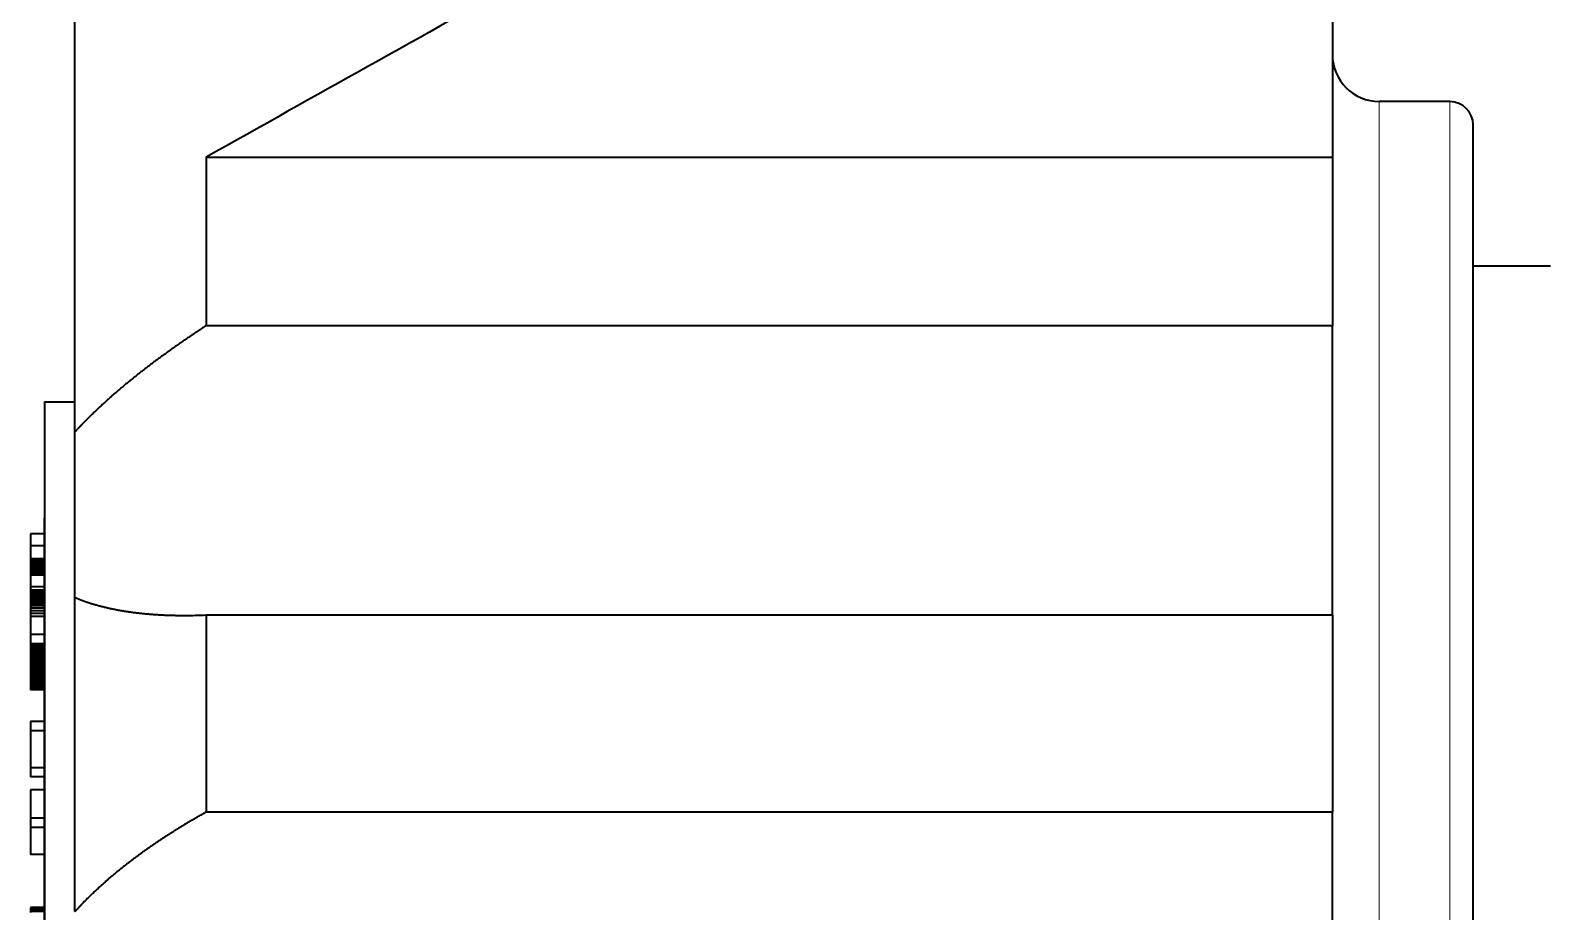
# Model space of a CAD drawing. Extents: x 23 to 417, y 3 to 294.
# Drawn here: x 45.24 to 61.44, y 219.38 to 228.77 of the extents above; entities that cross this region are included whole.
import ezdxf

# ---------------------------------------------------------------- set-up
doc = ezdxf.new("R2010")
doc.units = 0
doc.layers.get('0').update_dxf_attribs({"lineweight": 13})

# ---------------------------------------------------------------- blocks, each defined once
blk = doc.blocks.new('BLOCK4521')
at = {"color": 1, "lineweight": 35, "ltscale": 0.24784}
blk.add_line((-598.852, 24.462), (-598.852, 34.375), dxfattribs=at)
at = {"color": 1, "lineweight": 35, "ltscale": 0.096941}
blk.add_line((-572.052, 34.191), (-572.052, 30.313), dxfattribs=at)
at = {"color": 7, "lineweight": 35, "ltscale": 0.0375}
blk.add_line((-569.552, 31.5), (-571.052, 31.5), dxfattribs=at)
at = {"color": 1, "lineweight": 13}
blk.add_line((-571.052, -31.5), (-571.052, 31.5), dxfattribs=at)
at = {"color": 7, "lineweight": 13}
blk.add_line((-569.552, -31.5), (-569.552, 31.5), dxfattribs=at)
at = {"color": 7, "lineweight": 35}
blk.add_line((-569.052, -31), (-569.052, 31), dxfattribs=at)
at = {"color": 1, "lineweight": 35}
for p, q in [((-596.058, 30.313), (-572.052, 30.313)), ((-572.052, 26.724), (-596.058, 26.724)), ((-599.502, 25.1), (-599.502, 0)), ((-599.502, 0), (-599.502, 22.625)), ((-572.052, 20.56), (-596.058, 20.56)), ((-572.052, 16.36), (-596.058, 16.36))]:
    blk.add_line(p, q, dxfattribs=at)
at = {"color": 1, "lineweight": 35, "ltscale": 0.089739}
for p, q in [((-596.058, 30.313), (-596.058, 26.724)), ((-572.052, 30.313), (-572.052, 26.724))]:
    blk.add_line(p, q, dxfattribs=at)
at = {"color": 7, "lineweight": 35, "ltscale": 0.04125}
blk.add_line((-569.052, 28), (-567.402, 28), dxfattribs=at)
at = {"color": 1, "lineweight": 35, "ltscale": 0.154078}
blk.add_line((-572.052, 20.561), (-572.052, 26.724), dxfattribs=at)
at = {"color": 1, "lineweight": 35, "ltscale": 0.01625}
blk.add_line((-599.502, 25.1), (-598.852, 25.1), dxfattribs=at)
at = {"color": 1, "lineweight": 35, "ltscale": 0.088194}
blk.add_line((-598.852, 20.934), (-598.852, 24.462), dxfattribs=at)
at = {"color": 1, "lineweight": 35, "ltscale": 0.0075}
for p, q in [((-599.502, 22.286), (-599.802, 22.286)), ((-599.502, 22.036), (-599.802, 22.036)), ((-599.502, 21.758), (-599.802, 21.758)), ((-599.502, 21.744), (-599.802, 21.744)), ((-599.502, 21.731), (-599.802, 21.731)), ((-599.502, 21.718), (-599.802, 21.718)), ((-599.502, 21.706), (-599.802, 21.706)), ((-599.502, 21.694), (-599.802, 21.694)), ((-599.502, 21.683), (-599.802, 21.683)), ((-599.502, 21.672), (-599.802, 21.672)), ((-599.502, 21.662), (-599.802, 21.662)), ((-599.502, 21.651), (-599.802, 21.651)), ((-599.502, 21.641), (-599.802, 21.641)), ((-599.502, 21.631), (-599.802, 21.631)), ((-599.502, 21.621), (-599.802, 21.621)), ((-599.502, 21.612), (-599.802, 21.612)), ((-599.502, 21.603), (-599.802, 21.603)), ((-599.502, 21.594), (-599.802, 21.594)), ((-599.502, 21.585), (-599.802, 21.585)), ((-599.502, 21.576), (-599.802, 21.576)), ((-599.502, 21.567), (-599.802, 21.567)), ((-599.502, 21.558), (-599.802, 21.558)), ((-599.502, 21.549), (-599.802, 21.549)), ((-599.502, 21.54), (-599.802, 21.54)), ((-599.502, 21.531), (-599.802, 21.531)), ((-599.502, 21.521), (-599.802, 21.521)), ((-599.502, 21.512), (-599.802, 21.512)), ((-599.502, 21.503), (-599.802, 21.503)), ((-599.502, 21.496), (-599.802, 21.496)), ((-599.502, 21.488), (-599.802, 21.488)), ((-599.502, 21.479), (-599.802, 21.479)), ((-599.502, 21.469), (-599.802, 21.469)), ((-599.502, 21.459), (-599.802, 21.459)), ((-599.502, 21.447), (-599.802, 21.447)), ((-599.502, 21.435), (-599.802, 21.435)), ((-599.502, 21.421), (-599.802, 21.421)), ((-599.502, 21.407), (-599.802, 21.407)), ((-599.502, 21.162), (-599.802, 21.162)), ((-599.502, 21.091), (-599.802, 21.091)), ((-599.502, 21.09), (-599.802, 21.09)), ((-599.502, 21.086), (-599.802, 21.086)), ((-599.502, 21.08), (-599.802, 21.08)), ((-599.502, 21.072), (-599.802, 21.072)), ((-599.502, 21.061), (-599.802, 21.061)), ((-599.502, 21.048), (-599.802, 21.048)), ((-599.502, 21.032), (-599.802, 21.032)), ((-599.502, 21.013), (-599.802, 21.013)), ((-599.502, 20.993), (-599.802, 20.993)), ((-599.502, 20.97), (-599.802, 20.97)), ((-599.502, 20.943), (-599.802, 20.943)), ((-599.502, 20.913), (-599.802, 20.913)), ((-599.502, 20.879), (-599.802, 20.879)), ((-599.502, 20.841), (-599.802, 20.841)), ((-599.502, 20.799), (-599.802, 20.799)), ((-599.502, 20.753), (-599.802, 20.753)), ((-599.502, 20.703), (-599.802, 20.703)), ((-599.502, 20.649), (-599.802, 20.649)), ((-599.502, 20.591), (-599.802, 20.591)), ((-599.502, 20.53), (-599.802, 20.53)), ((-599.502, 20.145), (-599.802, 20.145)), ((-599.502, 19.946), (-599.802, 19.946)), ((-599.502, 19.923), (-599.802, 19.923)), ((-599.502, 19.898), (-599.802, 19.898)), ((-599.502, 19.872), (-599.802, 19.872)), ((-599.502, 19.845), (-599.802, 19.845)), ((-599.502, 19.818), (-599.802, 19.818)), ((-599.502, 19.79), (-599.802, 19.79)), ((-599.502, 19.762), (-599.802, 19.762)), ((-599.502, 19.732), (-599.802, 19.732)), ((-599.502, 19.702), (-599.802, 19.702)), ((-599.502, 19.672), (-599.802, 19.672)), ((-599.502, 19.641), (-599.802, 19.641)), ((-599.502, 19.609), (-599.802, 19.609)), ((-599.502, 19.569), (-599.802, 19.569)), ((-599.502, 19.53), (-599.802, 19.53)), ((-599.502, 19.493), (-599.802, 19.493)), ((-599.502, 19.457), (-599.802, 19.457)), ((-599.502, 19.422), (-599.802, 19.422)), ((-599.502, 19.388), (-599.802, 19.388)), ((-599.502, 19.356), (-599.802, 19.356)), ((-599.502, 19.325), (-599.802, 19.325)), ((-599.502, 19.296), (-599.802, 19.296)), ((-599.502, 19.268), (-599.802, 19.268)), ((-599.502, 19.241), (-599.802, 19.241)), ((-599.502, 19.215), (-599.802, 19.215)), ((-599.502, 19.191), (-599.802, 19.191)), ((-599.502, 19.167), (-599.802, 19.167)), ((-599.502, 19.145), (-599.802, 19.145)), ((-599.502, 19.124), (-599.802, 19.124)), ((-599.502, 19.104), (-599.802, 19.104)), ((-599.502, 19.086), (-599.802, 19.086)), ((-599.502, 19.068), (-599.802, 19.068)), ((-599.502, 19.052), (-599.802, 19.052)), ((-599.502, 19.037), (-599.802, 19.037)), ((-599.502, 19.023), (-599.802, 19.023)), ((-599.502, 19.012), (-599.802, 19.012)), ((-599.502, 19.001), (-599.802, 19.001)), ((-599.502, 18.992), (-599.802, 18.992)), ((-599.502, 18.985), (-599.802, 18.985)), ((-599.502, 18.979), (-599.802, 18.979)), ((-599.502, 18.974), (-599.802, 18.974)), ((-599.502, 18.971), (-599.802, 18.971)), ((-599.502, 18.969), (-599.802, 18.969)), ((-599.502, 18.293), (-599.802, 18.293)), ((-599.502, 18.089), (-599.802, 18.089)), ((-599.502, 17.302), (-599.802, 17.302)), ((-599.502, 17.111), (-599.802, 17.111)), ((-599.502, 16.833), (-599.802, 16.833)), ((-599.502, 16.234), (-599.802, 16.234)), ((-599.502, 16.036), (-599.802, 16.036)), ((-599.502, 15.458), (-599.802, 15.458)), ((-599.502, 14.33), (-599.802, 14.33)), ((-599.502, 14.329), (-599.802, 14.329)), ((-599.502, 14.324), (-599.802, 14.324)), ((-599.502, 14.314), (-599.802, 14.314)), ((-599.502, 14.303), (-599.802, 14.303)), ((-599.502, 14.29), (-599.802, 14.29)), ((-599.502, 14.276), (-599.802, 14.276)), ((-599.502, 14.26), (-599.802, 14.26)), ((-599.502, 14.243), (-599.802, 14.243))]:
    blk.add_line(p, q, dxfattribs=at)
at = {"color": 1, "lineweight": 35, "ltscale": 0.006241}
blk.add_line((-599.802, 22.286), (-599.802, 22.036), dxfattribs=at)
at = {"color": 1, "lineweight": 35, "ltscale": 0.004963}
for p, q in [((-599.802, 22.036), (-599.802, 21.838)), ((-599.802, 20.145), (-599.802, 19.946)), ((-599.802, 16.234), (-599.802, 16.036))]:
    blk.add_line(p, q, dxfattribs=at)
at = {"color": 1, "lineweight": 35, "ltscale": 0.00042725}
blk.add_line((-599.802, 21.838), (-599.802, 21.821), dxfattribs=at)
at = {"color": 1, "lineweight": 35, "ltscale": 0.000412}
blk.add_line((-599.802, 21.821), (-599.802, 21.804), dxfattribs=at)
at = {"color": 1, "lineweight": 35, "ltscale": 0.000396325}
blk.add_line((-599.802, 21.804), (-599.802, 21.788), dxfattribs=at)
at = {"color": 1, "lineweight": 35, "ltscale": 0.0003811}
blk.add_line((-599.802, 21.788), (-599.802, 21.773), dxfattribs=at)
at = {"color": 1, "lineweight": 35, "ltscale": 0.000365825}
blk.add_line((-599.802, 21.773), (-599.802, 21.758), dxfattribs=at)
at = {"color": 1, "lineweight": 35, "ltscale": 0.000350575}
blk.add_line((-599.802, 21.758), (-599.802, 21.744), dxfattribs=at)
at = {"color": 1, "lineweight": 35, "ltscale": 0.000334925}
for p, q in [((-599.802, 21.744), (-599.802, 21.731)), ((-599.802, 21.061), (-599.802, 21.048))]:
    blk.add_line(p, q, dxfattribs=at)
at = {"color": 1, "lineweight": 35, "ltscale": 0.000319675}
blk.add_line((-599.802, 21.731), (-599.802, 21.718), dxfattribs=at)
at = {"color": 1, "lineweight": 35, "ltscale": 0.000304425}
blk.add_line((-599.802, 21.718), (-599.802, 21.706), dxfattribs=at)
at = {"color": 1, "lineweight": 35, "ltscale": 0.00028915}
blk.add_line((-599.802, 21.706), (-599.802, 21.694), dxfattribs=at)
at = {"color": 1, "lineweight": 35, "ltscale": 0.000278475}
blk.add_line((-599.802, 21.694), (-599.802, 21.683), dxfattribs=at)
at = {"color": 1, "lineweight": 35, "ltscale": 0.00027235}
blk.add_line((-599.802, 21.683), (-599.802, 21.672), dxfattribs=at)
at = {"color": 1, "lineweight": 35, "ltscale": 0.00026665}
blk.add_line((-599.802, 21.672), (-599.802, 21.662), dxfattribs=at)
at = {"color": 1, "lineweight": 35, "ltscale": 0.000260925}
blk.add_line((-599.802, 21.662), (-599.802, 21.651), dxfattribs=at)
at = {"color": 1, "lineweight": 35, "ltscale": 0.000254825}
blk.add_line((-599.802, 21.651), (-599.802, 21.641), dxfattribs=at)
at = {"color": 1, "lineweight": 35, "ltscale": 0.0002491}
blk.add_line((-599.802, 21.641), (-599.802, 21.631), dxfattribs=at)
at = {"color": 1, "lineweight": 35, "ltscale": 0.000243375}
blk.add_line((-599.802, 21.631), (-599.802, 21.621), dxfattribs=at)
at = {"color": 1, "lineweight": 35, "ltscale": 0.0002369}
blk.add_line((-599.802, 21.621), (-599.802, 21.612), dxfattribs=at)
at = {"color": 1, "lineweight": 35, "ltscale": 0.00023155}
blk.add_line((-599.802, 21.612), (-599.802, 21.603), dxfattribs=at)
at = {"color": 1, "lineweight": 35, "ltscale": 0.00022545}
for p, q in [((-599.802, 21.603), (-599.802, 21.594)), ((-599.802, 21.567), (-599.802, 21.558))]:
    blk.add_line(p, q, dxfattribs=at)
at = {"color": 1, "lineweight": 35, "ltscale": 0.000222775}
for p, q in [((-599.802, 21.594), (-599.802, 21.585)), ((-599.802, 21.488), (-599.802, 21.479))]:
    blk.add_line(p, q, dxfattribs=at)
at = {"color": 1, "lineweight": 35, "ltscale": 0.000223925}
blk.add_line((-599.802, 21.585), (-599.802, 21.576), dxfattribs=at)
at = {"color": 1, "lineweight": 35, "ltscale": 0.0002243}
for p, q in [((-599.802, 21.576), (-599.802, 21.567)), ((-599.802, 19.001), (-599.802, 18.992))]:
    blk.add_line(p, q, dxfattribs=at)
at = {"color": 1, "lineweight": 35, "ltscale": 0.000225825}
blk.add_line((-599.802, 21.558), (-599.802, 21.549), dxfattribs=at)
at = {"color": 1, "lineweight": 35, "ltscale": 0.000226975}
blk.add_line((-599.802, 21.549), (-599.802, 21.54), dxfattribs=at)
at = {"color": 1, "lineweight": 35, "ltscale": 0.000227375}
blk.add_line((-599.802, 21.54), (-599.802, 21.531), dxfattribs=at)
at = {"color": 1, "lineweight": 35, "ltscale": 0.0002285}
blk.add_line((-599.802, 21.531), (-599.802, 21.521), dxfattribs=at)
at = {"color": 1, "lineweight": 35, "ltscale": 0.000228875}
blk.add_line((-599.802, 21.521), (-599.802, 21.512), dxfattribs=at)
at = {"color": 1, "lineweight": 35, "ltscale": 0.000230025}
blk.add_line((-599.802, 21.512), (-599.802, 21.503), dxfattribs=at)
at = {"color": 1, "lineweight": 35, "ltscale": 0.0001793}
blk.add_line((-599.802, 21.503), (-599.802, 21.496), dxfattribs=at)
at = {"color": 1, "lineweight": 35, "ltscale": 0.000201025}
blk.add_line((-599.802, 21.496), (-599.802, 21.488), dxfattribs=at)
at = {"color": 1, "lineweight": 35, "ltscale": 0.00024375}
blk.add_line((-599.802, 21.479), (-599.802, 21.469), dxfattribs=at)
at = {"color": 1, "lineweight": 35, "ltscale": 0.000265525}
blk.add_line((-599.802, 21.469), (-599.802, 21.459), dxfattribs=at)
at = {"color": 1, "lineweight": 35, "ltscale": 0.000287225}
blk.add_line((-599.802, 21.459), (-599.802, 21.447), dxfattribs=at)
at = {"color": 1, "lineweight": 35, "ltscale": 0.000308625}
blk.add_line((-599.802, 21.447), (-599.802, 21.435), dxfattribs=at)
at = {"color": 1, "lineweight": 35, "ltscale": 0.000329975}
blk.add_line((-599.802, 21.435), (-599.802, 21.421), dxfattribs=at)
at = {"color": 1, "lineweight": 35, "ltscale": 0.000351325}
blk.add_line((-599.802, 21.421), (-599.802, 21.407), dxfattribs=at)
at = {"color": 1, "lineweight": 35, "ltscale": 0.000373075}
blk.add_line((-599.802, 21.407), (-599.802, 21.393), dxfattribs=at)
at = {"color": 1, "lineweight": 35, "ltscale": 0.005755}
blk.add_line((-599.802, 21.393), (-599.802, 21.162), dxfattribs=at)
at = {"color": 1, "lineweight": 35, "ltscale": 0.001774}
blk.add_line((-599.802, 21.162), (-599.802, 21.091), dxfattribs=at)
at = {"color": 1, "lineweight": 35, "ltscale": 3.0125e-05}
blk.add_line((-599.802, 21.091), (-599.802, 21.09), dxfattribs=at)
at = {"color": 1, "lineweight": 35, "ltscale": 9.155e-05}
blk.add_line((-599.802, 21.09), (-599.802, 21.086), dxfattribs=at)
at = {"color": 1, "lineweight": 35, "ltscale": 0.000152225}
blk.add_line((-599.802, 21.086), (-599.802, 21.08), dxfattribs=at)
at = {"color": 1, "lineweight": 35, "ltscale": 0.00021285}
blk.add_line((-599.802, 21.08), (-599.802, 21.072), dxfattribs=at)
at = {"color": 1, "lineweight": 35, "ltscale": 0.0002739}
blk.add_line((-599.802, 21.072), (-599.802, 21.061), dxfattribs=at)
at = {"color": 1, "lineweight": 35, "ltscale": 0.000395975}
blk.add_line((-599.802, 21.048), (-599.802, 21.032), dxfattribs=at)
at = {"color": 1, "lineweight": 35, "ltscale": 0.0004566}
blk.add_line((-599.802, 21.032), (-599.802, 21.013), dxfattribs=at)
at = {"color": 1, "lineweight": 35, "ltscale": 0.000517275}
blk.add_line((-599.802, 21.013), (-599.802, 20.993), dxfattribs=at)
at = {"color": 1, "lineweight": 35, "ltscale": 0.000578325}
blk.add_line((-599.802, 20.993), (-599.802, 20.97), dxfattribs=at)
at = {"color": 1, "lineweight": 35, "ltscale": 0.000658025}
blk.add_line((-599.802, 20.97), (-599.802, 20.943), dxfattribs=at)
at = {"color": 1, "lineweight": 35, "ltscale": 0.000756075}
blk.add_line((-599.802, 20.943), (-599.802, 20.913), dxfattribs=at)
at = {"color": 1, "lineweight": 35, "ltscale": 0.0008545}
blk.add_line((-599.802, 20.913), (-599.802, 20.879), dxfattribs=at)
at = {"color": 1, "lineweight": 35, "ltscale": 0.000952525}
blk.add_line((-599.802, 20.879), (-599.802, 20.841), dxfattribs=at)
at = {"color": 1, "lineweight": 35, "ltscale": 0.001051}
blk.add_line((-599.802, 20.841), (-599.802, 20.799), dxfattribs=at)
at = {"color": 1, "lineweight": 35, "ltscale": 0.001149}
blk.add_line((-599.802, 20.799), (-599.802, 20.753), dxfattribs=at)
at = {"color": 1, "lineweight": 35, "ltscale": 0.001247}
blk.add_line((-599.802, 20.753), (-599.802, 20.703), dxfattribs=at)
at = {"color": 1, "lineweight": 35, "ltscale": 0.167327}
blk.add_line((-598.852, 14.241), (-598.852, 20.934), dxfattribs=at)
at = {"color": 1, "lineweight": 35, "ltscale": 0.001346}
blk.add_line((-599.802, 20.703), (-599.802, 20.649), dxfattribs=at)
at = {"color": 1, "lineweight": 35, "ltscale": 0.001443}
blk.add_line((-599.802, 20.649), (-599.802, 20.591), dxfattribs=at)
at = {"color": 1, "lineweight": 35, "ltscale": 0.001542}
blk.add_line((-599.802, 20.591), (-599.802, 20.53), dxfattribs=at)
at = {"color": 1, "lineweight": 35, "ltscale": 0.009618}
blk.add_line((-599.802, 20.53), (-599.802, 20.145), dxfattribs=at)
at = {"color": 1, "lineweight": 35, "ltscale": 0.105014}
for p, q in [((-596.058, 20.56), (-596.058, 16.36)), ((-572.052, 20.56), (-572.052, 16.36))]:
    blk.add_line(p, q, dxfattribs=at)
at = {"color": 1, "lineweight": 35, "ltscale": 0.000597375}
blk.add_line((-599.802, 19.947), (-599.802, 19.923), dxfattribs=at)
at = {"color": 1, "lineweight": 35, "ltscale": 0.0002182}
blk.add_line((-599.802, 19.931), (-599.802, 19.923), dxfattribs=at)
at = {"color": 1, "lineweight": 35, "ltscale": 0.00062715}
blk.add_line((-599.802, 19.923), (-599.802, 19.898), dxfattribs=at)
at = {"color": 1, "lineweight": 35, "ltscale": 0.000650025}
blk.add_line((-599.802, 19.898), (-599.802, 19.872), dxfattribs=at)
at = {"color": 1, "lineweight": 35, "ltscale": 0.00066605}
blk.add_line((-599.802, 19.872), (-599.802, 19.845), dxfattribs=at)
at = {"color": 1, "lineweight": 35, "ltscale": 0.000682425}
blk.add_line((-599.802, 19.845), (-599.802, 19.818), dxfattribs=at)
at = {"color": 1, "lineweight": 35, "ltscale": 0.000698475}
blk.add_line((-599.802, 19.818), (-599.802, 19.79), dxfattribs=at)
at = {"color": 1, "lineweight": 35, "ltscale": 0.0007145}
blk.add_line((-599.802, 19.79), (-599.802, 19.762), dxfattribs=at)
at = {"color": 1, "lineweight": 35, "ltscale": 0.0007309}
blk.add_line((-599.802, 19.762), (-599.802, 19.732), dxfattribs=at)
at = {"color": 1, "lineweight": 35, "ltscale": 0.000746525}
blk.add_line((-599.802, 19.732), (-599.802, 19.702), dxfattribs=at)
at = {"color": 1, "lineweight": 35, "ltscale": 0.00076295}
blk.add_line((-599.802, 19.702), (-599.802, 19.672), dxfattribs=at)
at = {"color": 1, "lineweight": 35, "ltscale": 0.0007042}
blk.add_line((-599.802, 19.699), (-599.802, 19.671), dxfattribs=at)
at = {"color": 1, "lineweight": 35, "ltscale": 0.00077895}
blk.add_line((-599.802, 19.672), (-599.802, 19.641), dxfattribs=at)
at = {"color": 1, "lineweight": 35, "ltscale": 0.00077745}
blk.add_line((-599.802, 19.671), (-599.802, 19.64), dxfattribs=at)
at = {"color": 1, "lineweight": 35, "ltscale": 0.000795375}
blk.add_line((-599.802, 19.641), (-599.802, 19.609), dxfattribs=at)
at = {"color": 1, "lineweight": 35, "ltscale": 0.001001}
blk.add_line((-599.802, 19.609), (-599.802, 19.569), dxfattribs=at)
at = {"color": 1, "lineweight": 35, "ltscale": 0.00096895}
blk.add_line((-599.802, 19.569), (-599.802, 19.53), dxfattribs=at)
at = {"color": 1, "lineweight": 35, "ltscale": 0.00093535}
blk.add_line((-599.802, 19.53), (-599.802, 19.493), dxfattribs=at)
at = {"color": 1, "lineweight": 35, "ltscale": 0.00090255}
blk.add_line((-599.802, 19.493), (-599.802, 19.457), dxfattribs=at)
at = {"color": 1, "lineweight": 35, "ltscale": 0.00086975}
blk.add_line((-599.802, 19.457), (-599.802, 19.422), dxfattribs=at)
at = {"color": 1, "lineweight": 35, "ltscale": 0.000836575}
blk.add_line((-599.802, 19.422), (-599.802, 19.388), dxfattribs=at)
at = {"color": 1, "lineweight": 35, "ltscale": 0.000803375}
blk.add_line((-599.802, 19.388), (-599.802, 19.356), dxfattribs=at)
at = {"color": 1, "lineweight": 35, "ltscale": 0.000770575}
blk.add_line((-599.802, 19.356), (-599.802, 19.325), dxfattribs=at)
at = {"color": 1, "lineweight": 35, "ltscale": 0.00063095}
blk.add_line((-599.802, 19.326), (-599.802, 19.3), dxfattribs=at)
at = {"color": 1, "lineweight": 35, "ltscale": 0.00073775}
blk.add_line((-599.802, 19.325), (-599.802, 19.296), dxfattribs=at)
at = {"color": 1, "lineweight": 35, "ltscale": 0.000704575}
blk.add_line((-599.802, 19.296), (-599.802, 19.268), dxfattribs=at)
at = {"color": 1, "lineweight": 35, "ltscale": 0.0006733}
blk.add_line((-599.802, 19.268), (-599.802, 19.241), dxfattribs=at)
at = {"color": 1, "lineweight": 35, "ltscale": 0.00064355}
blk.add_line((-599.802, 19.241), (-599.802, 19.215), dxfattribs=at)
at = {"color": 1, "lineweight": 35, "ltscale": 0.000613775}
blk.add_line((-599.802, 19.215), (-599.802, 19.191), dxfattribs=at)
at = {"color": 1, "lineweight": 35, "ltscale": 0.0005844}
blk.add_line((-599.802, 19.191), (-599.802, 19.167), dxfattribs=at)
at = {"color": 1, "lineweight": 35, "ltscale": 0.000554675}
blk.add_line((-599.802, 19.167), (-599.802, 19.145), dxfattribs=at)
at = {"color": 1, "lineweight": 35, "ltscale": 0.0005249}
blk.add_line((-599.802, 19.145), (-599.802, 19.124), dxfattribs=at)
at = {"color": 1, "lineweight": 35, "ltscale": 0.00049515}
blk.add_line((-599.802, 19.124), (-599.802, 19.104), dxfattribs=at)
at = {"color": 1, "lineweight": 35, "ltscale": 0.000465375}
blk.add_line((-599.802, 19.104), (-599.802, 19.086), dxfattribs=at)
at = {"color": 1, "lineweight": 35, "ltscale": 0.000436025}
for p, q in [((-599.802, 19.086), (-599.802, 19.068)), ((-599.802, 14.26), (-599.802, 14.243))]:
    blk.add_line(p, q, dxfattribs=at)
at = {"color": 1, "lineweight": 35, "ltscale": 0.000406275}
blk.add_line((-599.802, 19.068), (-599.802, 19.052), dxfattribs=at)
at = {"color": 1, "lineweight": 35, "ltscale": 0.0003727}
blk.add_line((-599.802, 19.052), (-599.802, 19.037), dxfattribs=at)
at = {"color": 1, "lineweight": 35, "ltscale": 0.000335675}
blk.add_line((-599.802, 19.037), (-599.802, 19.023), dxfattribs=at)
at = {"color": 1, "lineweight": 35, "ltscale": 0.0002987}
blk.add_line((-599.802, 19.023), (-599.802, 19.012), dxfattribs=at)
at = {"color": 1, "lineweight": 35, "ltscale": 0.0002617}
blk.add_line((-599.802, 19.012), (-599.802, 19.001), dxfattribs=at)
at = {"color": 1, "lineweight": 35, "ltscale": 0.0001873}
blk.add_line((-599.802, 18.992), (-599.802, 18.985), dxfattribs=at)
at = {"color": 1, "lineweight": 35, "ltscale": 0.0001503}
blk.add_line((-599.802, 18.985), (-599.802, 18.979), dxfattribs=at)
at = {"color": 1, "lineweight": 35, "ltscale": 0.0001133}
blk.add_line((-599.802, 18.979), (-599.802, 18.974), dxfattribs=at)
at = {"color": 1, "lineweight": 35, "ltscale": 7.6275e-05}
blk.add_line((-599.802, 18.974), (-599.802, 18.971), dxfattribs=at)
at = {"color": 1, "lineweight": 35, "ltscale": 3.8925e-05}
blk.add_line((-599.802, 18.971), (-599.802, 18.969), dxfattribs=at)
at = {"color": 1, "lineweight": 35, "ltscale": 0.00509}
blk.add_line((-599.802, 18.293), (-599.802, 18.089), dxfattribs=at)
at = {"color": 1, "lineweight": 35, "ltscale": 0.019696}
blk.add_line((-599.802, 18.089), (-599.802, 17.302), dxfattribs=at)
at = {"color": 1, "lineweight": 35, "ltscale": 0.004758}
blk.add_line((-599.802, 17.302), (-599.802, 17.111), dxfattribs=at)
at = {"color": 1, "lineweight": 35, "ltscale": 0.014964}
blk.add_line((-599.802, 16.833), (-599.802, 16.234), dxfattribs=at)
at = {"color": 1, "lineweight": 35, "ltscale": 0.18901}
blk.add_line((-572.052, 8.8), (-572.052, 16.36), dxfattribs=at)
at = {"color": 1, "lineweight": 35, "ltscale": 0.014453}
blk.add_line((-599.802, 16.036), (-599.802, 15.458), dxfattribs=at)
at = {"color": 1, "lineweight": 35, "ltscale": 0.000244525}
blk.add_line((-599.802, 14.324), (-599.802, 14.314), dxfattribs=at)
at = {"color": 1, "lineweight": 35, "ltscale": 0.00028265}
blk.add_line((-599.802, 14.314), (-599.802, 14.303), dxfattribs=at)
at = {"color": 1, "lineweight": 35, "ltscale": 0.000320825}
blk.add_line((-599.802, 14.303), (-599.802, 14.29), dxfattribs=at)
at = {"color": 1, "lineweight": 35, "ltscale": 0.00035935}
blk.add_line((-599.802, 14.29), (-599.802, 14.276), dxfattribs=at)
at = {"color": 1, "lineweight": 35, "ltscale": 0.000397875}
blk.add_line((-599.802, 14.276), (-599.802, 14.26), dxfattribs=at)
at = {"color": 1, "lineweight": 35, "ltscale": 0.000474525}
blk.add_line((-599.802, 14.243), (-599.802, 14.224), dxfattribs=at)
at = {"color": 1, "lineweight": 35}
for centre, radius, start, end in [((783.181, -2425.917), 2816.978, 119.153877, 119.315363), ((-571.052, 32.5), 1, 180, 270), ((-596.52, 31.563), 11.012, 270.0293, 272.4073)]:
    blk.add_arc(centre, radius, start, end, dxfattribs=at)
at = {"color": 7, "lineweight": 35}
blk.add_arc((-569.552, 31), 0.5, 0, 90, dxfattribs=at)
at = {"color": 1, "lineweight": 35}
for points, knots in [([(-596.058, 26.724), (-596.36, 26.528), (-596.658, 26.325), (-596.946, 26.121), (-597.47, 25.73), (-597.972, 25.313), (-598.189, 25.122), (-598.453, 24.876), (-598.704, 24.619), (-598.754, 24.567), (-598.803, 24.515), (-598.852, 24.462)], [0, 0, 0, 0, 0, 0, 3.146571, 3.146571, 3.146571, 5.6598, 5.6598, 5.6598, 6.286601, 6.286601, 6.286601, 6.286601, 6.286601, 6.286601]), ([(-598.852, 20.934), (-598.728, 20.881), (-598.601, 20.834), (-598.472, 20.793), (-598.158, 20.707), (-597.834, 20.646), (-597.644, 20.618), (-597.307, 20.579), (-596.964, 20.559), (-596.815, 20.554), (-596.665, 20.551), (-596.514, 20.551)], [0, 0, 0, 0, 0, 0, 1.472154, 1.472154, 1.472154, 3.452484, 3.452484, 3.452484, 4.956669, 4.956669, 4.956669, 4.956669, 4.956669, 4.956669]), ([(-596.058, 16.36), (-596.36, 16.192), (-596.658, 16.015), (-596.948, 15.831), (-597.471, 15.475), (-597.972, 15.081), (-598.189, 14.898), (-598.453, 14.657), (-598.704, 14.401), (-598.754, 14.348), (-598.803, 14.295), (-598.852, 14.241)], [0, 0, 0, 0, 0, 0, 3.106528, 3.106528, 3.106528, 5.604352, 5.604352, 5.604352, 6.235379, 6.235379, 6.235379, 6.235379, 6.235379, 6.235379])]:
    blk.add_open_spline(points, degree=5, knots=knots, dxfattribs=at)

msp = doc.modelspace()

# ---------------------------------------------------------------- block references
at = {"lineweight": 0, "xscale": 0.5, "yscale": 0.5, "zscale": 0.5}
msp.add_blockref('BLOCK4521', (345.1414, 212.2613), dxfattribs=at)

doc.saveas('drawing.dxf')
